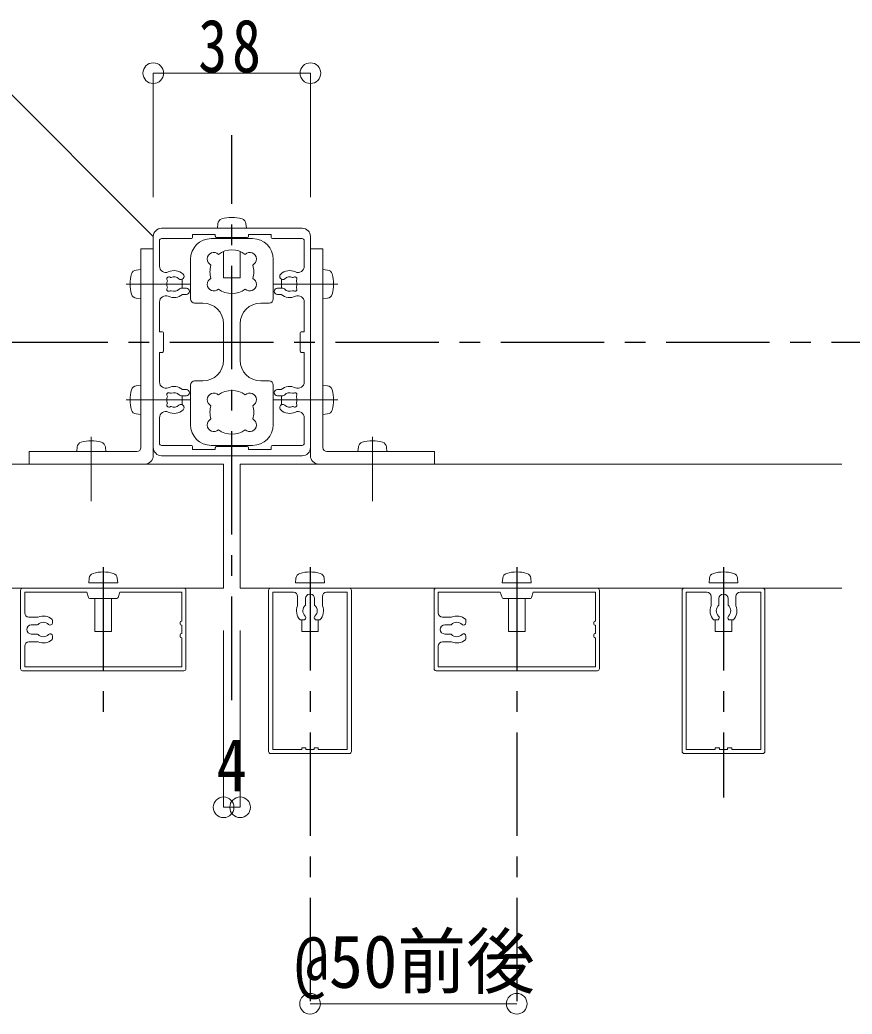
# Model space of a CAD drawing. Units: millimetres at full size, sheet at 1:5. Extents: x -1050 to 1050, y -742 to 742.
# Drawn here: x 496.8 to 698, y -414.3 to -173.9 of the extents above; entities that cross this region are included whole.
import ezdxf
from ezdxf.enums import TextEntityAlignment as Align

# ---------------------------------------------------------------- set-up
doc = ezdxf.new("R2010")
doc.units = ezdxf.units.MM
doc.header["$LTSCALE"] = 5
doc.linetypes.add('CHAIN1', pattern=[8, 5, -1, 1, -1])
doc.layers.add('0-0_通り芯', color=7, linetype='CHAIN1')
for name, color, linetype, lineweight in [('0-3_寸法', 54, 'Continuous', 20), ('0-4_手摺部材', 92, 'Continuous', 20), ('0-5_手すり子', 12, 'Continuous', 20), ('0-9_文字', 3, 'Continuous', 20), ('0-A_支柱', 6, 'Continuous', 20), ('0-B_足元', 4, 'Continuous', 20)]:
    doc.layers.add(name, color=color, linetype=linetype, lineweight=lineweight)
doc.styles.add('ＭＳ ゴシック', font='')
doc.styles.get('ＭＳ ゴシック').set_extended_font_data('MS Gothic')

# ---------------------------------------------------------------- blocks, each defined once
blk = doc.blocks.new('dimension_origin')
at = {"color": 0, "linetype": 'Continuous', "lineweight": -2}
blk.add_circle((0, 0), 1.25, dxfattribs=at)

msp = doc.modelspace()

# ---------------------------------------------------------------- linework, layer by layer
at = {"layer": '0-0_通り芯'}
for p, q in [((548.02, -338.36), (548.02, -201.793)), ((-186.943, -251.793), (909.462, -251.793)), ((516.92, -306.193), (516.92, -342.539)), ((566.92, -306.193), (566.92, -411.793)), ((616.92, -306.193), (616.92, -411.793)), ((666.92, -306.193), (666.92, -361.913))]:
    msp.add_line(p, q, dxfattribs=at)
at = {"layer": '0-3_寸法'}
for p, q in [((529.02, -186.793), (567.02, -186.793)), ((529.02, -216.793), (529.02, -186.793)), ((567.02, -216.793), (567.02, -186.793)), ((546.02, -364.293), (546.02, -321.55)), ((550.02, -364.293), (550.02, -321.55)), ((546.02, -364.293), (550.02, -364.293)), ((566.92, -411.793), (616.92, -411.793))]:
    msp.add_line(p, q, dxfattribs=at)
at = {"layer": '0-3_寸法', "linetype": 'CHAIN1'}
msp.add_line((616.92, -306.193), (616.92, -337.459), dxfattribs=at)
at = {"layer": '0-4_手摺部材'}
for p, q in [((526.02, -229.293), (529.02, -229.293)), ((526.02, -277.293), (526.02, -229.293)), ((529.02, -229.293), (529.02, -279.293)), ((570.02, -229.293), (567.02, -229.293)), ((567.02, -229.293), (567.02, -279.293)), ((570.02, -277.293), (570.02, -229.293)), ((524.901, -234.391), (526.02, -234.293)), ((526.02, -241.293), (526.02, -234.293)), ((571.139, -234.391), (570.02, -234.293)), ((570.02, -241.293), (570.02, -234.293)), ((536.02, -236.634), (536.02, -238.793)), ((560.02, -236.634), (560.02, -238.793)), ((524.901, -241.195), (526.02, -241.293)), ((571.139, -241.195), (570.02, -241.293)), ((524.901, -262.391), (526.02, -262.293)), ((526.02, -262.293), (526.02, -269.293)), ((571.139, -262.391), (570.02, -262.293)), ((570.02, -262.293), (570.02, -269.293)), ((536.02, -266.952), (536.02, -264.793)), ((560.02, -266.952), (560.02, -264.793)), ((524.901, -269.195), (526.02, -269.293)), ((571.139, -269.195), (570.02, -269.293)), ((499.02, -281.293), (499.02, -278.293)), ((525.02, -278.293), (499.02, -278.293)), ((510.618, -277.174), (510.52, -278.293)), ((510.52, -278.293), (517.52, -278.293)), ((517.422, -277.174), (517.52, -278.293)), ((571.02, -278.293), (597.02, -278.293)), ((578.618, -277.174), (578.52, -278.293)), ((585.52, -278.293), (578.52, -278.293)), ((585.422, -277.174), (585.52, -278.293)), ((597.02, -281.293), (597.02, -278.293)), ((400.52, -281.293), (546.02, -281.293)), ((499.02, -281.293), (527.02, -281.293)), ((546.02, -281.293), (546.02, -311.293)), ((550.02, -281.293), (550.02, -311.293)), ((550.02, -281.293), (695.52, -281.293)), ((597.02, -281.293), (569.02, -281.293)), ((513.518, -308.874), (513.42, -309.993)), ((513.42, -309.993), (520.42, -309.993)), ((520.322, -308.874), (520.42, -309.993)), ((563.518, -308.874), (563.42, -309.993)), ((563.42, -309.993), (570.42, -309.993)), ((570.322, -308.874), (570.42, -309.993)), ((613.518, -308.874), (613.42, -309.993)), ((613.42, -309.993), (620.42, -309.993)), ((620.322, -308.874), (620.42, -309.993)), ((663.518, -308.874), (663.42, -309.993)), ((663.42, -309.993), (670.42, -309.993)), ((670.322, -308.874), (670.42, -309.993)), ((400.52, -311.293), (546.02, -311.293)), ((550.02, -311.293), (695.52, -311.293)), ((514.92, -313.793), (514.92, -321.793)), ((518.92, -313.793), (518.92, -321.793)), ((614.92, -313.793), (614.92, -321.793)), ((618.92, -313.793), (618.92, -321.793)), ((564.92, -318.993), (564.92, -321.793)), ((568.92, -318.993), (568.92, -321.793)), ((664.92, -318.993), (664.92, -321.793)), ((668.92, -318.993), (668.92, -321.793)), ((518.92, -321.793), (514.92, -321.793)), ((564.92, -321.793), (568.92, -321.793)), ((618.92, -321.793), (614.92, -321.793)), ((664.92, -321.793), (668.92, -321.793))]:
    msp.add_line(p, q, dxfattribs=at)
at = {"layer": '0-4_手摺部材', "linetype": 'CHAIN1'}
for p, q in [((522.42, -237.793), (538.02, -237.793)), ((573.62, -237.793), (558.02, -237.793)), ((522.42, -265.793), (538.02, -265.793)), ((573.62, -265.793), (558.02, -265.793)), ((514.02, -274.693), (514.02, -290.293)), ((582.02, -274.693), (582.02, -290.293))]:
    msp.add_line(p, q, dxfattribs=at)
at = {"layer": '0-4_手摺部材'}
for centre, radius, start, end in [((532.42, -237.793), 9, 164.11915, 195.88085), ((525.014, -235.686), 1.3, 95, 164.11915), ((571.026, -235.686), 1.3, 15.88085, 85), ((563.62, -237.793), 9, 344.11915, 15.88085), ((525.014, -239.9), 1.3, 195.88085, 265), ((571.026, -239.9), 1.3, 275, 344.11915), ((532.42, -265.793), 9, 164.11915, 195.88085), ((525.014, -263.686), 1.3, 95, 164.11915), ((571.026, -263.686), 1.3, 15.88085, 85), ((563.62, -265.793), 9, 344.11915, 15.88085), ((525.014, -267.9), 1.3, 195.88085, 265), ((571.026, -267.9), 1.3, 275, 344.11915), ((511.913, -277.287), 1.3, 105.88085, 175), ((514.02, -284.693), 9, 74.11915, 105.88085), ((516.127, -277.287), 1.3, 5, 74.11915), ((579.913, -277.287), 1.3, 105.88085, 175), ((582.02, -284.693), 9, 74.11915, 105.88085), ((584.127, -277.287), 1.3, 5, 74.11915), ((525.02, -277.293), 1, 270, 360), ((571.02, -277.293), 1, 180, 270), ((527.02, -279.293), 2, 270, 360), ((569.02, -279.293), 2, 180, 270), ((516.92, -316.393), 9, 74.11915, 105.88085), ((566.92, -316.393), 9, 74.11915, 105.88085), ((616.92, -316.393), 9, 74.11915, 105.88085), ((666.92, -316.393), 9, 74.11915, 105.88085), ((514.813, -308.987), 1.3, 105.88085, 175), ((519.027, -308.987), 1.3, 5, 74.11915), ((564.813, -308.987), 1.3, 105.88085, 175), ((569.027, -308.987), 1.3, 5, 74.11915), ((614.813, -308.987), 1.3, 105.88085, 175), ((619.027, -308.987), 1.3, 5, 74.11915), ((664.813, -308.987), 1.3, 105.88085, 175), ((669.027, -308.987), 1.3, 5, 74.11915)]:
    msp.add_arc(centre, radius, start, end, dxfattribs=at)
at = {"layer": '0-5_手すり子'}
for p, q in [((496.92, -311.793), (496.92, -330.793)), ((536.42, -311.293), (497.42, -311.293)), ((497.92, -312.293), (512.92, -312.293)), ((497.92, -312.293), (497.92, -317.293)), ((512.92, -312.293), (513.352, -313.588)), ((520.488, -313.588), (520.92, -312.293)), ((520.92, -312.293), (535.92, -312.293)), ((535.92, -312.293), (535.92, -319.293)), ((536.92, -330.793), (536.92, -311.793)), ((556.92, -311.793), (556.92, -350.793)), ((576.42, -311.293), (557.42, -311.293)), ((562.92, -312.293), (557.92, -312.293)), ((575.92, -312.293), (570.92, -312.293)), ((575.92, -350.293), (575.92, -312.293)), ((576.92, -350.793), (576.92, -311.793)), ((596.92, -311.793), (596.92, -330.793)), ((636.42, -311.293), (597.42, -311.293)), ((597.92, -312.293), (612.92, -312.293)), ((597.92, -312.293), (597.92, -317.293)), ((612.92, -312.293), (613.352, -313.588)), ((620.488, -313.588), (620.92, -312.293)), ((620.92, -312.293), (635.92, -312.293)), ((635.92, -312.293), (635.92, -319.293)), ((636.92, -330.793), (636.92, -311.793)), ((656.92, -311.793), (656.92, -350.793)), ((676.42, -311.293), (657.42, -311.293)), ((662.92, -312.293), (657.92, -312.293)), ((675.92, -312.293), (670.92, -312.293)), ((675.92, -350.293), (675.92, -312.293)), ((676.92, -350.793), (676.92, -311.793)), ((513.636, -313.793), (520.204, -313.793)), ((563.92, -315.543), (563.92, -313.293)), ((565.82, -315.432), (565.82, -313.793)), ((566.82, -312.793), (567.02, -312.793)), ((568.02, -313.793), (568.02, -315.432)), ((569.92, -315.543), (569.92, -313.293)), ((613.636, -313.793), (620.204, -313.793)), ((663.92, -315.543), (663.92, -313.293)), ((665.82, -315.432), (665.82, -313.793)), ((666.82, -312.793), (667.02, -312.793)), ((668.02, -313.793), (668.02, -315.432)), ((669.92, -315.543), (669.92, -313.293)), ((498.92, -318.293), (501.17, -318.293)), ((504.62, -319.036), (504.62, -319.71)), ((535.52, -319.593), (535.52, -319.993)), ((535.82, -319.293), (535.92, -319.293)), ((564.528, -318.993), (565.361, -318.993)), ((565.823, -318.693), (565.794, -318.743)), ((568.017, -318.693), (568.046, -318.743)), ((568.479, -318.993), (569.312, -318.993)), ((598.92, -318.293), (601.17, -318.293)), ((604.62, -319.036), (604.62, -319.71)), ((635.52, -319.593), (635.52, -319.993)), ((635.82, -319.293), (635.92, -319.293)), ((664.528, -318.993), (665.361, -318.993)), ((665.823, -318.693), (665.794, -318.743)), ((668.017, -318.693), (668.046, -318.743)), ((668.479, -318.993), (669.312, -318.993)), ((499.52, -320.193), (500.923, -320.193)), ((535.82, -320.293), (535.92, -320.293)), ((535.92, -320.293), (535.92, -322.293)), ((599.52, -320.193), (600.923, -320.193)), ((635.82, -320.293), (635.92, -320.293)), ((635.92, -320.293), (635.92, -322.293)), ((498.92, -324.293), (501.17, -324.293)), ((499.52, -322.393), (500.923, -322.393)), ((504.62, -323.55), (504.62, -322.876)), ((535.52, -322.993), (535.52, -322.593)), ((535.82, -322.293), (535.92, -322.293)), ((535.82, -323.293), (535.92, -323.293)), ((535.92, -323.293), (535.92, -330.293)), ((598.92, -324.293), (601.17, -324.293)), ((599.52, -322.393), (600.923, -322.393)), ((604.62, -323.55), (604.62, -322.876)), ((635.52, -322.993), (635.52, -322.593)), ((635.82, -322.293), (635.92, -322.293)), ((635.82, -323.293), (635.92, -323.293)), ((635.92, -323.293), (635.92, -330.293)), ((497.92, -325.293), (497.92, -330.293)), ((597.92, -325.293), (597.92, -330.293)), ((497.42, -331.293), (536.42, -331.293)), ((535.92, -330.293), (497.92, -330.293)), ((597.42, -331.293), (636.42, -331.293)), ((635.92, -330.293), (597.92, -330.293)), ((565.92, -350.293), (567.92, -350.293)), ((568.92, -350.293), (575.92, -350.293)), ((665.92, -350.293), (667.92, -350.293)), ((668.92, -350.293), (675.92, -350.293)), ((557.42, -351.293), (576.42, -351.293)), ((657.42, -351.293), (676.42, -351.293))]:
    msp.add_line(p, q, dxfattribs=at)
for points in [[(557.92, -312.293), (557.92, -350.293), (564.92, -350.293)], [(657.92, -312.293), (657.92, -350.293), (664.92, -350.293)], [(564.92, -350.293), (564.92, -349.893), (565.92, -349.893), (565.92, -350.293)], [(568.92, -350.293), (568.92, -349.893), (567.92, -349.893), (567.92, -350.293)], [(664.92, -350.293), (664.92, -349.893), (665.92, -349.893), (665.92, -350.293)], [(668.92, -350.293), (668.92, -349.893), (667.92, -349.893), (667.92, -350.293)]]:
    msp.add_lwpolyline(points, dxfattribs=at)
for centre, radius, start, end in [((497.42, -311.793), 0.5, 90, 180), ((536.42, -311.793), 0.5, 0, 90), ((557.42, -311.793), 0.5, 90, 180), ((562.92, -313.293), 1, 0, 90), ((570.92, -313.293), 1, 90, 180), ((576.42, -311.793), 0.5, 0, 90), ((597.42, -311.793), 0.5, 90, 180), ((636.42, -311.793), 0.5, 0, 90), ((657.42, -311.793), 0.5, 90, 180), ((662.92, -313.293), 1, 0, 90), ((670.92, -313.293), 1, 90, 180), ((676.42, -311.793), 0.5, 0, 90), ((513.636, -313.493), 0.3, 198.43495, 270), ((520.204, -313.493), 0.3, 270, 341.56505), ((566.82, -313.793), 1, 90, 180), ((567.02, -313.793), 1, 0, 90), ((613.636, -313.493), 0.3, 198.43495, 270), ((620.204, -313.493), 0.3, 270, 341.56505), ((666.82, -313.793), 1, 90, 180), ((667.02, -313.793), 1, 0, 90), ((498.92, -317.293), 1, 180, 270), ((566.92, -316.793), 3.25, 157.38014, 222.60367), ((566.92, -316.793), 1.75, 128.9448, 227.16041), ((566.92, -316.793), 1.75, 312.83959, 51.0552), ((566.92, -316.793), 3.25, 317.39633, 22.61986), ((598.92, -317.293), 1, 180, 270), ((666.92, -316.793), 3.25, 157.38014, 222.60367), ((666.92, -316.793), 1.75, 128.9448, 227.16041), ((666.92, -316.793), 1.75, 312.83959, 51.0552), ((666.92, -316.793), 3.25, 317.39633, 22.61986), ((502.42, -321.293), 1.75, 43.68467, 136.92722), ((502.42, -321.293), 3.25, 49.90418, 112.61986), ((504.32, -319.036), 0.3, 0, 49.90418), ((535.82, -319.593), 0.3, 90, 180), ((565.361, -318.493), 0.5, 270, 330), ((565.39, -318.443), 0.5, 330, 47.16041), ((568.45, -318.443), 0.5, 132.83959, 210), ((568.479, -318.493), 0.5, 210, 270), ((602.42, -321.293), 1.75, 43.68467, 136.92722), ((602.42, -321.293), 3.25, 49.90418, 112.61986), ((604.32, -319.036), 0.3, 0, 49.90418), ((635.82, -319.593), 0.3, 90, 180), ((665.361, -318.493), 0.5, 270, 330), ((665.39, -318.443), 0.5, 330, 47.16041), ((668.45, -318.443), 0.5, 132.83959, 210), ((668.479, -318.493), 0.5, 210, 270), ((499.52, -321.293), 1.1, 90, 270), ((500.923, -319.893), 0.3, 270, 316.92722), ((504.078, -319.71), 0.542, 223.68467, 360), ((535.82, -319.993), 0.3, 180, 270), ((599.52, -321.293), 1.1, 90, 270), ((600.923, -319.893), 0.3, 270, 316.92722), ((604.078, -319.71), 0.542, 223.68467, 360), ((635.82, -319.993), 0.3, 180, 270), ((498.92, -325.293), 1, 90, 180), ((500.923, -322.693), 0.3, 43.07278, 90), ((502.42, -321.293), 1.75, 223.07278, 316.31533), ((502.42, -321.293), 3.25, 247.38014, 310.09582), ((504.078, -322.876), 0.542, 0, 136.31533), ((504.32, -323.55), 0.3, 310.09582, 360), ((535.82, -322.593), 0.3, 90, 180), ((535.82, -322.993), 0.3, 180, 270), ((598.92, -325.293), 1, 90, 180), ((600.923, -322.693), 0.3, 43.07278, 90), ((602.42, -321.293), 1.75, 223.07278, 316.31533), ((602.42, -321.293), 3.25, 247.38014, 310.09582), ((604.078, -322.876), 0.542, 0, 136.31533), ((604.32, -323.55), 0.3, 310.09582, 360), ((635.82, -322.593), 0.3, 90, 180), ((635.82, -322.993), 0.3, 180, 270), ((497.42, -330.793), 0.5, 180, 270), ((536.42, -330.793), 0.5, 270, 360), ((597.42, -330.793), 0.5, 180, 270), ((636.42, -330.793), 0.5, 270, 360), ((557.42, -350.793), 0.5, 180, 270), ((576.42, -350.793), 0.5, 270, 360), ((657.42, -350.793), 0.5, 180, 270), ((676.42, -350.793), 0.5, 270, 360)]:
    msp.add_arc(centre, radius, start, end, dxfattribs=at)
at = {"layer": '0-9_文字'}
msp.add_lwpolyline([(529.02, -226.293), (489.52, -186.793), (390.77, -186.793)], dxfattribs=at)
at = {"layer": '0-A_支柱'}
for p, q in [((544.618, -223.174), (544.52, -224.293)), ((551.422, -223.174), (551.52, -224.293)), ((565.02, -224.293), (531.02, -224.293)), ((538.52, -225.793), (544.02, -225.793)), ((538.52, -226.493), (538.52, -225.793)), ((544.02, -226.243), (544.02, -225.793)), ((552.02, -226.243), (552.02, -225.793)), ((529.02, -226.293), (529.02, -277.293)), ((530.52, -233.485), (530.52, -227.293)), ((531.02, -226.793), (538.22, -226.793)), ((544.32, -226.543), (551.72, -226.543)), ((546.02, -226.543), (546.02, -226.793)), ((550.02, -226.793), (550.02, -226.543)), ((557.82, -226.793), (565.02, -226.793)), ((565.52, -233.485), (565.52, -227.293)), ((567.02, -277.293), (567.02, -226.293)), ((535.697, -238.793), (537.02, -238.793)), ((536.097, -240.293), (537.02, -240.293)), ((560.343, -238.793), (559.02, -238.793)), ((559.943, -240.293), (559.02, -240.293)), ((530.52, -249.293), (530.52, -242.101)), ((565.52, -249.293), (565.52, -242.101)), ((530.52, -249.293), (531.22, -249.293)), ((531.52, -249.593), (531.52, -253.993)), ((564.52, -249.593), (564.52, -253.993)), ((565.52, -249.293), (564.82, -249.293)), ((530.52, -254.293), (531.22, -254.293)), ((530.52, -254.293), (530.52, -261.485)), ((565.52, -254.293), (564.82, -254.293)), ((565.52, -254.293), (565.52, -261.485)), ((536.097, -263.293), (537.02, -263.293)), ((559.943, -263.293), (559.02, -263.293)), ((535.697, -264.793), (537.02, -264.793)), ((560.343, -264.793), (559.02, -264.793)), ((530.52, -270.101), (530.52, -276.293)), ((565.52, -270.101), (565.52, -276.293)), ((531.02, -276.793), (538.22, -276.793)), ((538.52, -277.093), (538.52, -277.793)), ((538.52, -277.793), (544.02, -277.793)), ((544.02, -277.343), (544.02, -277.793)), ((544.32, -277.043), (551.72, -277.043)), ((552.02, -277.343), (552.02, -277.793)), ((557.82, -276.793), (565.02, -276.793)), ((531.02, -279.293), (565.02, -279.293))]:
    msp.add_line(p, q, dxfattribs=at)
for points in [[(557.52, -226.493), (557.52, -225.793), (552.02, -225.793)], [(546.02, -229.885), (546.02, -236.293), (550.02, -236.293), (550.02, -229.885)], [(557.52, -277.093), (557.52, -277.793), (552.02, -277.793)]]:
    msp.add_lwpolyline(points, dxfattribs=at)
for centre, radius, start, end in [((545.913, -223.287), 1.3, 105.88085, 175), ((548.02, -230.693), 9, 74.11915, 105.88085), ((550.127, -223.287), 1.3, 5, 74.11915), ((531.02, -226.293), 2, 90, 180), ((565.02, -226.293), 2, 0, 90), ((531.02, -227.293), 0.5, 90, 180), ((538.22, -226.493), 0.3, 270, 360), ((544.32, -226.243), 0.3, 180, 270), ((551.72, -226.243), 0.3, 270, 360), ((557.82, -226.493), 0.3, 180, 270), ((565.02, -227.293), 0.5, 0, 90), ((532.02, -233.485), 1.5, 180, 294.90106), ((534.02, -237.793), 3.25, 47.4576, 114.90106), ((535.71, -235.951), 0.75, 227.4576, 47.4576), ((560.33, -235.951), 0.75, 132.5424, 312.5424), ((562.02, -237.793), 3.25, 65.09894, 132.5424), ((564.02, -233.485), 1.5, 245.09894, 360), ((534.02, -237.793), 1.75, 157.5799, 202.4201), ((532.783, -236.555), 0.5, 55.28656, 214.71344), ((532.125, -237.011), 0.3, 337.5799, 34.71344), ((533.238, -235.898), 0.3, 235.28656, 292.4201), ((534.02, -237.793), 1.75, 47.4576, 112.4201), ((562.02, -237.793), 1.75, 67.5799, 132.5424), ((562.802, -235.898), 0.3, 247.5799, 304.71344), ((563.257, -236.555), 0.5, 325.28656, 124.71344), ((563.915, -237.011), 0.3, 145.28656, 202.4201), ((562.02, -237.793), 1.75, 337.5799, 22.4201), ((532.783, -239.03), 0.5, 145.28656, 304.71344), ((532.125, -238.575), 0.3, 325.28656, 22.4201), ((534.02, -237.793), 3.25, 245.09894, 309.71514), ((533.238, -239.688), 0.3, 67.5799, 124.71344), ((534.02, -237.793), 1.75, 247.5799, 318.18969), ((535.697, -239.293), 0.5, 90, 138.18969), ((537.02, -239.543), 0.75, 270, 90), ((559.02, -239.543), 0.75, 90, 270), ((562.02, -237.793), 3.25, 230.28486, 294.90106), ((560.343, -239.293), 0.5, 41.81031, 90), ((562.02, -237.793), 1.75, 221.81031, 292.4201), ((562.802, -239.688), 0.3, 55.28656, 112.4201), ((563.257, -239.03), 0.5, 235.28656, 34.71344), ((563.915, -238.575), 0.3, 157.5799, 214.71344), ((532.02, -242.101), 1.5, 65.09894, 180), ((564.02, -242.101), 1.5, 0, 114.90106), ((531.22, -249.593), 0.3, 0, 90), ((564.82, -249.593), 0.3, 90, 180), ((531.22, -253.993), 0.3, 270, 0), ((564.82, -253.993), 0.3, 180, 270), ((532.02, -261.485), 1.5, 180, 294.90106), ((564.02, -261.485), 1.5, 245.09894, 360), ((532.783, -264.555), 0.5, 55.28656, 214.71344), ((534.02, -265.793), 3.25, 50.28486, 114.90106), ((533.238, -263.898), 0.3, 235.28656, 292.4201), ((534.02, -265.793), 1.75, 41.81031, 112.4201), ((537.02, -264.043), 0.75, 270, 90), ((559.02, -264.043), 0.75, 90, 270), ((562.02, -265.793), 3.25, 65.09894, 129.71514), ((562.02, -265.793), 1.75, 67.5799, 138.18969), ((562.802, -263.898), 0.3, 247.5799, 304.71344), ((563.257, -264.555), 0.5, 325.28656, 124.71344), ((534.02, -265.793), 1.75, 157.5799, 202.4201), ((532.783, -267.03), 0.5, 145.28656, 304.71344), ((532.125, -265.011), 0.3, 337.5799, 34.71344), ((532.125, -266.575), 0.3, 325.28656, 22.4201), ((535.697, -264.293), 0.5, 221.81031, 270), ((560.343, -264.293), 0.5, 270, 318.18969), ((563.257, -267.03), 0.5, 235.28656, 34.71344), ((563.915, -265.011), 0.3, 145.28656, 202.4201), ((563.915, -266.575), 0.3, 157.5799, 214.71344), ((562.02, -265.793), 1.75, 337.5799, 22.4201), ((532.02, -270.101), 1.5, 65.09894, 180), ((534.02, -265.793), 3.25, 245.09894, 312.5424), ((533.238, -267.688), 0.3, 67.5799, 124.71344), ((534.02, -265.793), 1.75, 247.5799, 312.5424), ((535.71, -267.635), 0.75, 312.5424, 132.5424), ((560.33, -267.635), 0.75, 47.4576, 227.4576), ((562.02, -265.793), 3.25, 227.4576, 294.90106), ((562.02, -265.793), 1.75, 227.4576, 292.4201), ((562.802, -267.688), 0.3, 55.28656, 112.4201), ((564.02, -270.101), 1.5, 0, 114.90106), ((531.02, -276.293), 0.5, 180, 270), ((565.02, -276.293), 0.5, 270, 360), ((531.02, -277.293), 2, 180, 270), ((538.22, -277.093), 0.3, 0, 90), ((544.32, -277.343), 0.3, 90, 180), ((551.72, -277.343), 0.3, 0, 90), ((557.82, -277.093), 0.3, 90, 180), ((565.02, -277.293), 2, 270, 360)]:
    msp.add_arc(centre, radius, start, end, dxfattribs=at)
at = {"layer": '0-B_足元'}
for p, q in [((543.02, -226.793), (553.02, -226.793)), ((538.02, -241.393), (538.02, -231.793)), ((558.02, -241.393), (558.02, -231.793)), ((541.02, -242.393), (539.02, -242.393)), ((555.02, -242.393), (557.02, -242.393)), ((546.02, -247.393), (546.02, -256.193)), ((550.02, -247.393), (550.02, -256.193)), ((541.02, -261.193), (539.02, -261.193)), ((555.02, -261.193), (557.02, -261.193)), ((538.02, -262.193), (538.02, -271.793)), ((558.02, -262.193), (558.02, -271.793)), ((543.02, -276.793), (553.02, -276.793))]:
    msp.add_line(p, q, dxfattribs=at)
for centre, radius, start, end in [((543.02, -231.793), 5, 90, 180), ((553.02, -231.793), 5, 0, 90), ((543.679, -231.753), 1.6, 46.3184, 243.6816), ((548.02, -234.793), 5.3, 52.3632, 127.6368), ((552.362, -231.753), 1.6, 296.3184, 133.6816), ((548.02, -234.793), 5.3, 162.3632, 197.6368), ((548.02, -234.793), 5.3, 342.3632, 17.6368), ((543.679, -237.833), 1.6, 116.3184, 313.6816), ((552.362, -237.833), 1.6, 226.3184, 63.6816), ((548.02, -234.793), 5.3, 232.36321, 307.63679), ((539.02, -241.393), 1, 180, 270), ((541.02, -247.393), 5, 0, 90), ((555.02, -247.393), 5, 90, 180), ((557.02, -241.393), 1, 270, 360), ((541.02, -256.193), 5, 270, 360), ((555.02, -256.193), 5, 180, 270), ((539.02, -262.193), 1, 90, 180), ((557.02, -262.193), 1, 0, 90), ((543.679, -265.753), 1.6, 46.3184, 243.6816), ((548.02, -268.793), 5.3, 52.36321, 127.63679), ((552.362, -265.753), 1.6, 296.3184, 133.6816), ((548.02, -268.793), 5.3, 162.3632, 197.6368), ((548.02, -268.793), 5.3, 342.3632, 17.6368), ((543.679, -271.833), 1.6, 116.3184, 313.6816), ((552.362, -271.833), 1.6, 226.3184, 63.6816), ((543.02, -271.793), 5, 180, 270), ((548.02, -268.793), 5.3, 232.3632, 307.6368), ((553.02, -271.793), 5, 270, 360)]:
    msp.add_arc(centre, radius, start, end, dxfattribs=at)

# ---------------------------------------------------------------- block references
at = {"layer": '0-3_寸法', "xscale": 2, "yscale": 2, "rotation": 180}
for p in [(529.02, -186.793), (546.02, -364.293), (566.92, -411.793)]:
    msp.add_blockref('dimension_origin', p, dxfattribs=at)
at = {"layer": '0-3_寸法', "xscale": 2, "yscale": 2}
for p in [(567.02, -186.793), (550.02, -364.293), (616.92, -411.793)]:
    msp.add_blockref('dimension_origin', p, dxfattribs=at)

# ---------------------------------------------------------------- texts
at = {"layer": '0-3_寸法', "style": 'ＭＳ ゴシック'}
for s, width, p in [('4', 0.85, (544.27, -364.293)), ('@50前後', 0.95, (563.17, -411.793))]:
    msp.add_text(s, height=12.83, dxfattribs=dict(at, width=width)).set_placement(p, align=Align.BOTTOM_LEFT)
at = {"layer": '0-3_寸法', "insert": (539.895, -186.793), "char_height": 12.83, "attachment_point": 7, "style": 'ＭＳ ゴシック'}
msp.add_mtext('\\T1.17;\\W0.8;38', dxfattribs=at)

doc.saveas('drawing.dxf')
